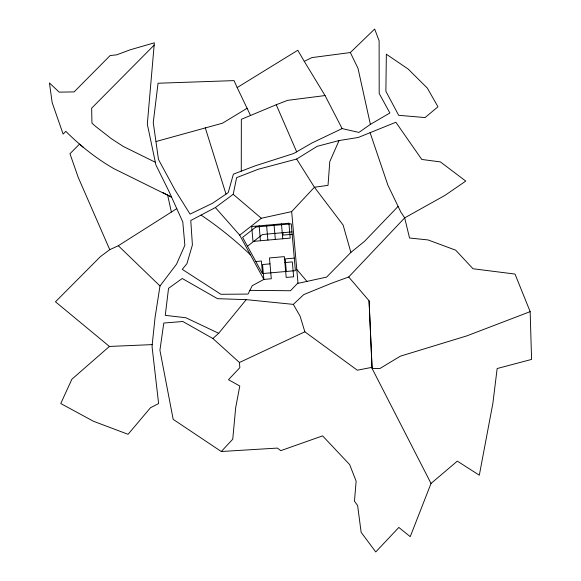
<?xml version="1.0" encoding="UTF-8"?>
<svg xmlns="http://www.w3.org/2000/svg" width="581" height="581" viewBox="0 0 581 581"><rect width="100%" height="100%" fill="white"/><g stroke="black" fill="none" stroke-linecap="round" stroke-linejoin="round"><path stroke-width="0.87" d="M241.275 171.155L241.34 119.316L276.236 104.733L287.573 100.353L325.055 95.56L342.122 128.597L358.927 132.424L370.387 124.378L389.887 112.997L379.19 93.468L379.117 40.779L374.665 29.05L350.343 52.551L311.859 57.606L304.27 61.361L297.777 50.256L237.179 87.564L250.52 115.474M152.2 344.613L152.084 346.901L158.613 403.548L150.443 407.782L128.074 434.305L93.476 421.276L60.765 403.534L71.877 379.226L109.41 346.443L152.2 344.613L155.076 317.379L159.993 285.968L176.53 264.188L184.867 245.255L182.79 221.949L169.093 191.628L155.904 164.953L147.313 124.145L154.35 42.827L130.129 49.813L116.723 54.825L110.136 55.558L74.121 91.9L59.168 92.139L49.429 82.93L52.174 102.641L63.126 134.08L65.835 131.35C80.171 145.7 96.156 158.446 113.753 168.577L171.584 197.162L163.043 192.638M284.879 262.561L292.323 261.9L293.637 276.788L286.193 277.442L284.349 256.635L269.468 257.949L271.305 278.764L263.861 279.417L252.227 285.692L248.029 294.08L220.889 294.291L182.267 269.359L186.915 263.68L192.405 244.957L190.771 220.482L215.384 207.548L233.206 194.301L236.62 177.648L258.291 169.245L296.644 159.049L317.197 146.318L339.043 140.558L358.339 137.45L395.843 122.257L421.777 159.455L440.383 161.903L465.766 181.083L445.01 195.354L404.688 217.868L348.716 276.977L331.155 283.39L303.754 294.611L293.34 304.379L246.228 299.636L217.497 298.678L182.238 278.502L168.548 288.321L165.251 315.345L185.855 317.742L218.681 333.291L246.228 299.636M370.097 132.679L387.905 185.194L400.897 212.21L404.688 217.868L409.54 238.021L428.03 239.931L455.693 250.186L473.007 268.756L515.006 274.065L530.162 311.641L531.571 359.421L497.147 368.536L492.884 403.272L479.318 475.207L457.32 461.132L431.029 483.45L410.23 536.655L398.835 527.439L375.754 551.95L361.135 532.298L357.627 505.557L354.468 501.192L356.138 481.17L349.639 464.56L322.586 435.873L280.819 450.645L277.355 448.089L221.281 451.51L173.182 419.351L159.92 350.249L163.784 323.043L182.826 321.496L212.886 338.512L239.445 362.5L239.837 367.679L228.493 379.691L239.786 386.024L235.683 407.659L232.749 439.229L221.281 451.51M339.043 140.558L329.776 161.663L328.025 185.361L314.43 187.242L291.662 211.607L261.319 218.26L239.713 235.167L263.868 279.417L262.547 264.537L269.991 263.876M398.043 206.466L364.541 241.318L350.888 252.408L326.616 277.101L298.009 283.361L291.662 211.607M297.973 282.969L290.442 290.74L249.888 290.362M154.161 45.115L91.645 108.182L91.943 123.136L95.56 126.367L111.45 138.765L123.288 146.441L155.345 162.266M212.886 338.512L218.681 333.291M247.47 246.257L262.489 234.499L291.96 231.892M176.747 208.652L118.313 245.734L109.758 249.663L100.484 256.541L55.478 301.8L109.41 346.443M342.122 128.597L312.091 142.911L293.695 153.515L254.87 165.934L233.38 174.184L228.224 192.616L212.472 203.299L190.081 214.106L175.034 190.045L158.49 159.514L153.253 122.591L158.047 83.236L234.056 80.614L237.179 87.564M247.245 108.197L222.523 123.187L156.078 141.503M239.445 362.5L304.858 331.809L357.315 370.206L372.029 367.33L369.066 300.776L348.716 276.977M530.162 311.641L466.921 335.847L400.367 356.175L379.952 368.485L372.087 368.441L372.029 367.33M292.17 234.296L283.092 235.094L282.882 232.698M255.8 261.515L261.385 261.022L262.496 273.571M294.276 258.109L285.206 258.915L286.317 271.465M201.07 215.072C218.623 226.895 235.182 240.214 250.462 254.856M83.497 147.487L79.517 144.103L69.974 153.733L78.174 177.27L109.758 249.663M233.206 194.301L261.319 218.26M118.313 245.734L159.993 285.968M215.384 207.548L239.713 235.167M296.775 269.395L306.957 281.407M296.644 159.049L314.43 187.242L343.124 225.058L350.888 252.408M304.27 61.361L325.055 95.56M293.34 304.379L300.13 316.231L304.858 331.809M431.029 483.45L372.087 368.441L369.066 300.776M350.343 52.551L358.012 68.376L370.387 124.378M276.236 104.733L296.731 151.953M205.267 127.798L226.002 194.083M167.626 195.034L171.373 212.065M281.451 223.881L282.773 238.769M274.014 224.542L275.329 239.43M266.57 225.196L267.885 240.084M259.126 225.856L260.441 240.745M386.358 54.229L385.878 91.275L398.682 115.314L425.096 117.558L437.958 106.773L427.318 88.087L408.152 69.037L386.358 54.229M255.901 226.982L242.618 237.375L262.387 273.578L295.388 270.659L291.248 223.852L255.901 226.982M288.895 223.22L251.682 226.517L252.996 241.405L290.217 238.108L288.895 223.22"/></g></svg>
